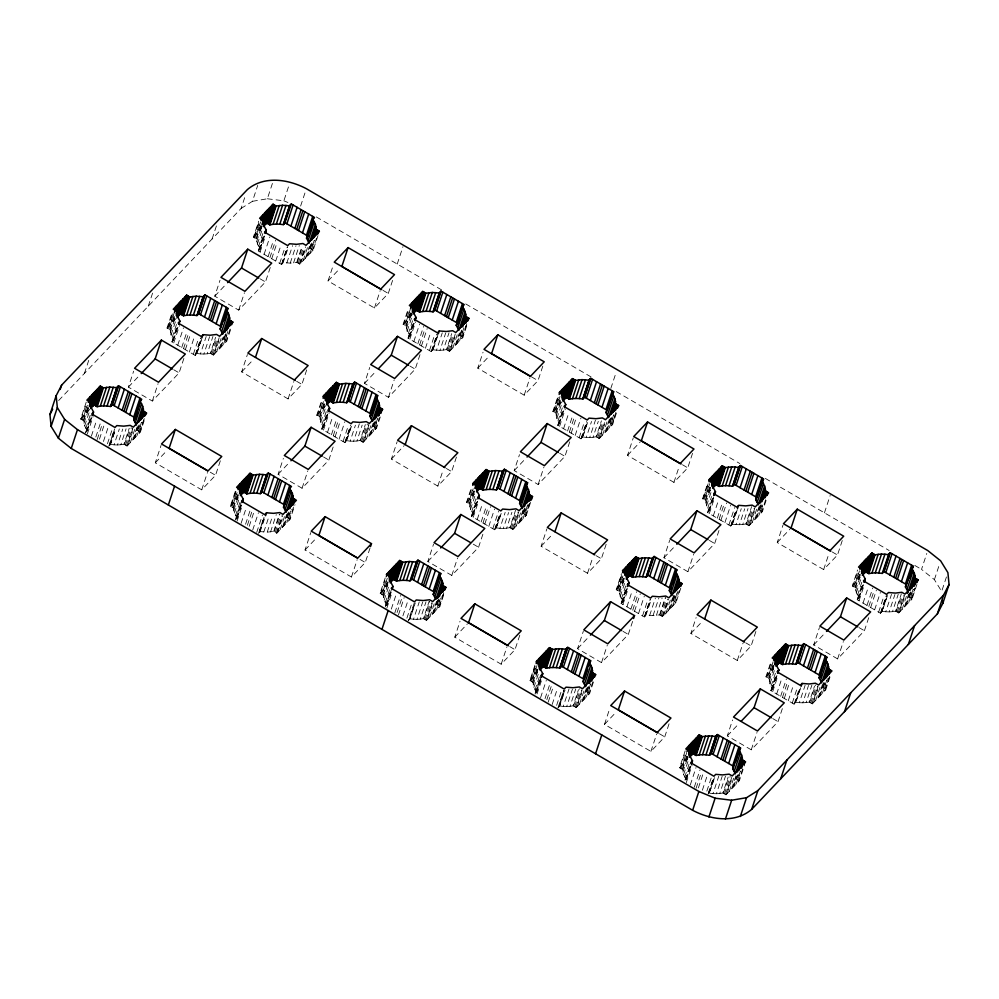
<?xml version="1.0" encoding="UTF-8"?>
<svg xmlns="http://www.w3.org/2000/svg" width="999" height="999" viewBox="0 0 999 999"><rect width="100%" height="100%" fill="white"/><g stroke="black" fill="none" stroke-linecap="round" stroke-linejoin="round"><path stroke-width="0.75" stroke-dasharray="5 3.75" d="M84.428 373.376L88.736 360.352M91.246 417.357L86.451 431.843L87.35 430.894L84.678 425.849L83.754 420.779L80.644 418.981L86.401 401.61M81.131 419.255L86.401 403.334M82.205 419.88L87.475 403.958M84.003 415.447L87.35 405.319M83.267 420.504L87.575 407.48M83.754 420.779L88.212 407.242M87.35 411.925L88.786 407.592M83.991 423.301L88.774 408.828M84.678 425.849L89.947 409.927M85.802 428.396L90.11 415.372M85.564 432.779L91.309 415.409M85.839 432.48L91.109 416.558M87.075 431.193L92.145 416.421M87.375 433.841L93.119 416.471M91.359 436.163L96.628 420.229M95.829 437.038L100.612 422.552M97.165 439.535L102.435 423.613M99.463 439.148L104.246 424.675M103.446 441.471L108.716 425.549M148.264 306.181L153.047 291.708M107.43 443.793L112.225 429.32M108.766 446.291L114.51 428.921M114.311 430.082L109.053 446.004L110.564 444.405L115.347 429.932M183.891 358.391L179.108 372.864L152.335 401.049L128.371 387.1L133.641 371.178M109.665 445.354L114.935 429.433M110.277 444.705L115.072 430.232M110.564 444.405L114.061 444.855L119.331 428.933M114.061 444.855L117.495 444.967L122.765 429.046M117.495 444.967L120.817 444.742L126.074 428.821M120.817 444.742L123.963 444.193L129.233 428.271M124.45 444.48L129.708 428.559M125.512 445.104L131.256 427.734M126.586 445.729L132.33 428.346M123.963 444.193L127.073 446.004L132.817 428.633M128.109 444.905L133.379 428.983M201.723 339.011L196.928 353.484L195.142 355.369L171.928 341.858L173.726 339.972L171.054 334.927L170.13 329.87L167.02 328.059L172.29 312.138M167.507 328.334L172.777 312.412M168.069 326.96L172.852 312.475M130.419 442.482L135.202 428.009M168.569 328.958L174.326 311.588M170.367 324.538L174.675 311.501M132.717 440.059L137.025 427.035M169.643 329.583L174.912 313.661M133.766 438.961L138.074 425.936M170.13 329.87L175.062 314.872M134.803 437.862L139.261 424.313M173.714 321.004L174.675 318.119M137.837 430.382L140.222 423.151M170.367 332.38L175.15 317.907M137.113 435.439L141.421 422.402M138.898 431.006L141.771 422.327M171.054 334.927L176.311 319.006M139.41 433.017L144.193 418.544M139.972 431.63L144.281 418.606M127.073 446.004L140.459 431.918L144.768 418.881M172.178 337.475L176.486 324.45M152.335 401.049L158.079 383.678M171.928 341.858L177.198 325.936M172.215 341.558L177.472 325.637M172.827 340.921L177.61 326.436M173.439 340.272L178.509 325.499M173.751 342.919L179.495 325.549M212.1 238.986L216.883 224.513M177.735 345.242L183.479 327.872M181.718 347.565L186.988 331.643M183.541 348.614L188.799 332.692M185.352 349.675L190.622 333.753M189.335 351.998L194.605 336.076M220.329 460.801L215.534 475.287L201.723 489.835L155.295 462.799L161.051 445.429M58.641 400.537L241.109 208.441L245.417 195.417M193.331 354.32L198.589 338.399M195.142 355.369L200.886 337.999M270.267 267.47L265.472 281.943L238.699 310.127L214.748 296.179L220.005 280.257M195.417 355.082L201.161 337.712M196.041 354.433L201.298 338.511M196.653 353.783L201.923 337.862M196.928 353.484L200.437 353.933L206.181 336.563M241.109 208.441L252.46 201.311L257.717 185.389M200.437 353.933L203.871 354.046L209.615 336.675M203.871 354.046L207.18 353.821L212.924 336.451M207.18 353.821L210.327 353.271L215.597 337.35M210.814 353.559L216.084 337.637M211.888 354.183L217.158 338.261M212.949 354.807L218.219 338.873M210.327 353.271L213.436 355.082L219.181 337.712M214.485 353.983L219.755 338.062M317.982 235.602L313.199 250.075L299.812 264.161L296.703 262.35L290.234 263.124L283.304 262.562L281.518 264.448L258.304 250.936L260.09 249.051L257.417 244.006L256.506 238.948L253.396 237.138L258.654 221.216M253.883 237.412L259.141 221.491M254.445 236.039L259.228 221.553M216.783 351.561L221.578 337.088M252.46 201.311L267.345 198.764L272.615 182.842M254.945 238.037L260.215 222.115M256.743 233.616L260.564 222.028M219.081 349.138L222.914 337.562M256.019 238.661L260.801 224.188M220.13 348.039L223.963 336.463M259.041 231.194L260.951 225.399M256.506 238.948L260.814 225.911M221.179 346.94L225.637 333.391M260.09 230.082L261.526 225.749M224.201 339.46L226.124 333.678M256.731 241.458L262 225.537M262.088 226.086L261.139 228.983L253.396 237.138M223.476 344.518L227.784 331.493M225.275 340.085L227.672 332.854M257.417 244.006L262.687 228.084M225.786 342.095L230.095 329.071M213.436 355.082L226.823 340.996L231.618 326.511M258.541 246.553L262.849 233.529M238.699 310.127L244.443 292.757M258.304 250.936L263.574 235.015M258.579 250.649L263.848 234.715M259.203 250L264.46 234.066M259.815 249.35L264.598 234.865M260.09 249.051L264.885 234.578M260.115 251.998L265.384 236.076M264.111 254.32L269.855 236.95M267.345 198.764L283.866 200.811L289.61 183.441M268.094 256.643L273.364 240.722M269.905 257.692L275.649 240.322M271.716 258.753L276.985 242.832M275.712 261.076L280.981 245.155M201.723 489.835L207.467 472.465M306.693 369.88L301.91 384.365L288.087 398.913L241.671 371.878L247.415 354.508M279.695 263.399L284.965 247.477M300.612 206.069L305.407 191.596M281.518 264.448L287.262 247.078M281.793 264.161L287.537 246.79M282.405 263.511L287.675 247.59M283.029 262.862L288.574 246.641M286.813 263.012L292.557 245.642M290.234 263.124L295.979 245.754M293.556 262.899L299.3 245.529M296.703 262.35L301.973 246.428M297.19 262.637L302.46 246.716M298.251 263.261L303.521 247.34M299.325 263.886L304.595 247.964M299.812 264.161L305.557 246.79M300.861 263.062L306.119 247.14M303.159 260.639L307.467 247.615M305.457 258.217L309.29 246.641M306.506 257.118L310.814 244.093M307.555 256.019L311.863 242.994M310.577 248.551L312.487 242.757M309.852 253.596L314.161 240.572M311.651 249.163L314.523 240.484M312.15 251.174L317.495 235.314M240.834 503.758L235.577 519.68L237.088 518.081L234.403 513.049L233.491 507.979L230.382 506.168L236.126 488.798M230.869 506.456L236.139 490.534L231.431 505.069M231.93 507.067L237.2 491.146M233.729 502.647L237.075 492.507M233.004 507.692L237.787 493.219M233.491 507.979L238.424 492.982M237.075 499.125L238.511 494.78M233.729 510.501L238.511 496.016M234.403 513.049L239.673 497.127M235.539 515.584L239.847 502.559M235.289 519.967L241.034 502.597M236.189 519.03L241.458 503.109M236.8 518.381L241.596 503.908M237.088 518.081L241.87 503.608M237.1 521.028L242.37 505.107M241.096 523.351L246.366 507.43M245.567 524.225L250.349 509.752M288.087 398.913L293.831 381.543M392.595 280.407L388.274 293.444L374.463 307.992L328.047 280.956L333.304 265.035M247.377 525.287L252.16 510.801M249.188 526.336L254.458 510.414M252.697 530.107L258.441 512.737M256.693 532.43L262.437 515.059M258.504 533.491L263.773 517.569M333.142 447.028L328.833 460.064L302.06 488.249L278.109 474.3L283.366 458.366M264.048 517.27L258.778 533.191L260.289 531.605L267.233 532.155L273.689 531.393L276.798 533.204L290.185 519.105L294.98 504.632M259.403 532.542L264.66 516.62M260.015 531.893L265.085 517.12M263.798 532.042L269.068 516.121M267.233 532.155L272.49 516.233M270.542 531.943L276.286 514.572M273.689 531.393L279.433 514.023M274.176 531.668L279.92 514.298M275.249 532.292L280.507 516.371M276.311 532.917L282.055 515.546M276.798 533.204L282.542 515.834M277.847 532.092L283.117 516.171M351.448 426.211L346.665 440.684L344.867 442.569L321.666 429.046L323.451 427.16L320.779 422.127L319.855 417.058L316.758 415.247L322.015 399.325M317.245 415.534L322.502 399.612M280.145 529.67L284.94 515.197M318.306 416.158L323.576 400.224M320.105 411.725L323.451 401.586M282.442 527.247L286.75 514.223M319.38 416.77L324.163 402.297M283.491 526.148L287.799 513.124M319.855 417.058L324.8 402.06M284.54 525.049L288.998 511.5M323.451 408.204L324.887 403.858M287.562 517.582L289.96 510.339M320.092 419.58L324.887 405.107M286.838 522.627L290.672 511.051M288.636 518.206L291.508 509.515M320.779 422.127L326.049 406.206M289.136 520.204L293.931 505.731M321.903 424.662L326.211 411.638M302.06 488.249L307.804 470.879M321.666 429.046L327.41 411.675M322.565 428.109L327.347 413.636M323.177 427.46L327.959 412.987M323.451 427.16L328.246 412.687M323.476 430.107L329.22 412.737M327.472 432.43L332.729 416.508M331.456 434.752L336.725 418.831M374.463 307.992L380.207 290.622M333.266 435.814L338.536 419.88M335.077 436.863L340.347 420.941M339.073 439.185L344.817 421.815M397.227 264.048L402.972 246.678M370.055 548.001L365.272 562.474L351.448 577.022L305.032 549.987L310.776 532.617M343.057 441.508L348.326 425.586M344.867 442.569L350.612 425.199M419.992 354.657L415.209 369.143L388.436 397.327L364.473 383.379L369.742 367.445M345.154 442.27L350.424 426.348M345.766 441.62L351.036 425.699M346.391 440.971L351.173 426.498M346.665 440.684L350.162 441.121L355.432 425.199M350.162 441.121L353.596 441.233L359.34 423.863M353.596 441.233L356.918 441.021L362.175 425.099M356.918 441.021L360.065 440.472L365.334 424.55M360.552 440.746L365.821 424.825M361.613 441.371L367.357 424.001M362.687 441.995L368.431 424.625M360.065 440.472L363.174 442.282L368.918 424.912M364.223 441.171L369.48 425.249M437.824 335.289L433.042 349.762L431.243 351.648L408.042 338.137L409.827 336.251L407.155 331.206L406.231 326.136L403.121 324.325L408.391 308.404M403.608 324.613L408.878 308.691M366.521 438.748L371.303 424.275M404.682 325.237L410.427 307.867M406.468 320.804L410.776 307.779M368.818 436.338L373.127 423.301M405.744 325.849L411.014 309.927M369.867 435.227L374.175 422.202M406.231 326.136L411.014 311.663M370.916 434.128L375.362 420.591M409.815 317.282L411.251 312.937M373.938 426.66L375.849 420.866M406.468 328.659L411.738 312.737M410.864 316.183L411.825 313.286M373.214 431.705L377.522 418.681M375 427.285L377.872 418.593M407.155 331.206L412.412 315.284M375.512 429.283L379.345 417.707M363.174 442.282L376.561 428.184L380.394 416.608M408.279 333.741L412.587 320.716M388.436 397.327L394.18 379.957M408.042 338.137L413.299 322.202M408.316 337.837L413.586 321.915M408.928 337.187L413.723 322.714M409.553 336.538L414.335 322.065M409.827 336.251L414.61 321.765M409.852 339.185L415.596 321.815M413.836 341.508L419.58 324.138M417.832 343.831L423.576 326.461M419.642 344.892L424.912 328.971M421.453 345.941L427.197 328.571M425.437 348.264L430.706 332.342M351.448 577.022L357.192 559.652M456.431 457.08L451.635 471.553L437.824 486.101L391.408 459.065L397.152 441.695M429.433 350.587L434.702 334.665M431.243 351.648L436.988 334.278M431.531 351.348L437.275 333.978M432.142 350.699L437.412 334.777M432.754 350.05L438.024 334.128M433.042 349.762L436.538 350.199L442.282 332.829M436.538 350.199L439.972 350.312L445.716 332.942M439.972 350.312L443.281 350.1L449.026 332.729M443.281 350.1L446.441 349.55L451.698 333.629M446.928 349.825L452.185 333.903M447.989 350.449L453.259 334.528M449.063 351.074L454.32 335.152M446.441 349.55L449.538 351.361L455.282 333.991M450.586 350.262L455.856 334.328M452.884 347.839L457.679 333.354M455.194 345.417L459.016 333.828M456.231 344.305L460.064 332.729M457.28 343.206L461.738 329.67M460.314 335.739L462.699 328.496M459.577 340.784L463.886 327.759M461.376 336.363L463.773 329.121M461.888 338.361L466.196 325.337M462.45 336.988L466.758 323.951M449.538 351.361L462.924 337.262L467.245 324.238M391.183 590.297L385.926 606.218L386.813 605.282L384.14 600.237L383.216 595.167L380.119 593.356L385.377 577.434M380.594 593.643L386.351 576.273M381.668 594.268L386.938 578.346M383.466 589.835L387.287 578.259M382.729 594.892L387.05 581.855M383.216 595.167L387.674 581.63M386.813 586.313L388.249 581.967M383.454 597.689L388.249 583.216M384.14 600.237L389.41 584.315M385.264 602.784L389.573 589.747M385.502 605.719L390.297 591.246M385.302 606.868L390.572 590.946M386.538 605.569L391.321 591.096M386.813 605.282L391.608 590.809M386.838 608.216L392.108 592.295M391.308 609.09L396.091 594.617M394.817 612.862L400.562 595.491M437.824 486.101L443.081 470.179M397.103 612.474L401.898 598.001M542.794 366.158L538.011 380.631L524.188 395.179L477.772 368.156L483.041 352.222M398.439 614.984L404.183 597.602M402.909 615.859L408.179 599.924M406.893 618.181L411.688 603.696M414.26 603.009L408.229 620.679L410.027 618.793L415.297 602.872M482.879 534.228L478.571 547.252L451.798 575.436L427.834 561.488L433.578 544.118M409.128 619.742L414.398 603.808M409.74 619.093L415.01 603.171M410.027 618.793L413.524 619.243L419.268 601.873M413.524 619.243L416.958 619.355L422.702 601.985M416.958 619.355L420.279 619.13L426.024 601.76M420.279 619.13L423.426 618.581L429.17 601.211M423.913 618.868L429.657 601.498M424.975 619.492L430.244 603.558M426.049 620.104L431.793 602.734M423.426 618.581L426.536 620.391L432.28 603.021M427.572 619.293L432.842 603.371M501.186 513.399L496.391 527.872L494.605 529.757L471.391 516.246L473.189 514.36L470.517 509.315L469.592 504.245L466.483 502.435L471.753 486.513M466.97 502.722L472.24 486.8M429.882 616.87L434.19 603.846M468.044 503.346L473.301 487.425M469.83 498.913L473.189 488.786M432.18 614.447L436.963 599.974M469.105 503.971L473.888 489.485M433.229 613.349L437.537 600.312M469.592 504.245L474.525 489.26M434.265 612.25L438.723 598.701M473.176 495.392L474.612 491.046M437.3 604.77L439.21 598.988M469.83 506.768L474.612 492.295M436.575 609.827L440.397 598.239M438.361 605.394L441.233 596.703M470.517 509.315L475.774 493.394M438.873 607.404L443.656 592.919M439.435 606.018L443.743 592.994M426.536 620.391L439.922 606.293L444.23 593.269M471.64 511.863L475.949 498.826M451.798 575.436L457.542 558.066M471.391 516.246L477.147 498.876M471.678 515.946L476.948 500.024M472.29 515.297L477.559 499.375M472.914 514.647L477.697 500.174M473.189 514.36L477.972 499.887M473.214 517.295L478.471 501.373M477.197 519.617L482.467 503.696M481.193 521.94L486.451 506.018M524.188 395.179L529.932 377.809M483.004 523.001L488.261 507.08M484.815 524.063L490.559 506.693M488.798 526.386L494.542 509.015M519.792 635.189L514.997 649.662L501.186 664.21L454.77 637.187L460.027 621.266M492.794 528.708L498.538 511.338M494.605 529.757L499.875 513.836M494.88 529.47L500.149 513.536M569.73 441.858L564.934 456.331L538.161 484.515L514.21 470.566L519.48 454.645M495.504 528.821L500.761 512.899M496.116 528.171L500.899 513.698M496.391 527.872L499.9 528.321L505.169 512.4M499.9 528.321L503.334 528.434L508.603 512.512M503.334 528.434L506.643 528.209L511.913 512.287M506.643 528.209L509.802 527.659L515.546 510.289M510.277 527.947L515.546 512.025M511.351 528.571L516.62 512.637M512.412 529.183L518.156 511.813M509.802 527.659L512.899 529.47L518.643 512.1M513.948 528.371L519.218 512.45M587.549 422.477L582.767 436.95L580.981 438.836L557.767 425.324L559.565 423.439L556.88 418.394L555.968 413.324L552.859 411.526L558.129 395.592M553.346 411.8L558.603 395.879M553.908 410.414L558.691 395.941M516.246 525.949L521.041 511.476M554.408 412.425L559.677 396.503M556.206 407.992L560.039 396.416M518.556 523.526L522.864 510.501M555.481 413.049L560.739 397.127M519.592 522.427L523.901 509.39M555.968 413.324L560.901 398.339M530.594 502.347L526.286 515.372L523.189 513.573L525.099 507.779M520.641 521.328L524.95 508.291M559.552 404.47L560.514 401.573M523.676 513.848L525.586 508.066M556.193 415.846L560.501 402.822M522.939 518.906L527.734 504.42M524.737 514.473L528.084 504.345M556.88 418.394L562.15 402.472M525.249 516.483L530.032 501.998L525.811 515.097M558.004 420.941L562.312 407.904M538.161 484.515L543.906 467.145M557.767 425.324L563.036 409.403M558.054 425.025L563.311 409.103M558.666 424.375L563.448 409.902M559.278 423.738L564.348 408.966M559.577 426.386L565.322 409.003M563.573 428.708L568.831 412.774M567.557 431.031L572.827 415.097M569.368 432.08L574.637 416.158M571.191 433.141L576.448 417.22M575.174 435.464L580.918 418.094M501.186 664.21L506.93 646.84M606.156 544.268L601.373 558.741L587.549 573.289L541.133 546.266L546.878 528.896M579.158 437.787L584.427 421.865M580.981 438.836L586.725 421.466M581.256 438.549L586.525 422.614M581.868 437.899L587.137 421.978M582.492 437.25L587.275 422.777M582.767 436.95L586.276 437.4L591.533 421.478M586.276 437.4L589.71 437.512L595.454 420.142M589.71 437.512L593.019 437.287L598.289 421.366M610.826 388.436L616.096 372.515M593.019 437.287L596.166 436.738L601.435 420.816M596.653 437.025L601.922 421.103M597.727 437.649L602.984 421.728M598.788 438.261L604.058 422.34M596.166 436.738L599.275 438.549L604.545 422.627M600.324 437.45L605.581 421.528M602.622 435.027L607.404 420.554M604.919 432.604L609.715 418.131M605.968 431.506L610.277 418.481M607.017 430.407L611.475 416.858M610.039 422.927L612.437 415.696M609.315 427.984L613.623 414.947M611.113 423.551L613.985 414.872M611.613 425.562L615.921 412.525L612.175 424.175M599.275 438.549L612.662 424.463L616.97 411.426M540.921 677.497L535.651 693.418L536.55 692.469L533.878 687.437L532.954 682.367L529.845 680.556L535.114 664.635M530.332 680.831L535.601 664.909M530.894 679.457L535.676 664.972M531.406 681.455L536.663 665.534M533.191 677.035L537.025 665.446M532.467 682.08L536.775 669.055M532.954 682.367L537.412 668.818M536.538 673.513L537.974 669.168M533.191 684.889L537.974 670.404M533.878 687.437L539.135 671.503M535.002 689.972L539.31 676.947M535.239 692.906L540.022 678.433M535.039 694.068L540.309 678.146M536.263 692.769L541.058 678.296M536.55 692.469L541.333 677.996M537.05 693.968L541.833 679.495M540.559 697.739L546.303 680.369M545.029 698.613L550.287 682.692M587.549 573.289L592.819 557.367M692.532 453.346L687.749 467.832L673.925 482.367L627.509 455.344L633.254 437.974M546.84 699.662L552.11 683.741M548.176 702.172L553.446 686.251M552.16 704.495L557.43 688.573M556.63 705.369L561.413 690.896M557.966 707.879L563.711 690.496M632.604 621.415L628.296 634.44L601.523 662.637L577.572 648.676L583.316 631.306M563.985 690.209L558.241 707.579L559.752 705.981L565.022 690.059M558.866 706.93L564.123 691.008M559.477 706.281L564.747 690.359M559.752 705.981L563.261 706.43L569.005 689.06M563.261 706.43L566.695 706.543L572.439 689.173M566.695 706.543L570.004 706.33L575.749 688.948M570.004 706.33L573.151 705.781L578.421 689.847M573.638 706.056L579.383 688.686M574.712 706.68L579.982 690.759M575.774 707.304L581.518 689.934M573.151 705.781L576.261 707.579L582.005 690.209M577.31 706.48L582.579 690.559M680.806 588.099L676.023 602.572L662.637 616.658L659.527 614.86L653.059 615.621L646.128 615.072L644.343 616.957L621.128 603.433L622.926 601.548L620.242 596.515L619.33 591.445L616.221 589.635L621.478 573.713M616.708 589.922L621.965 573.988M617.27 588.536L622.052 574.063M579.607 704.058L583.916 691.033M617.769 590.534L623.039 574.612M619.567 586.113L622.914 575.973M581.905 701.635L586.226 688.611M618.843 591.158L623.626 576.685M582.954 700.536L587.262 687.512M619.33 591.445L624.263 576.448M584.003 699.437L588.786 684.964M622.914 582.592L624.35 578.246M587.025 691.97L588.948 686.176M619.555 593.968L624.35 579.482M586.301 697.015L590.609 683.99M588.099 692.582L590.971 683.903M620.242 596.515L625.511 580.581M588.611 694.592L593.468 680.182M576.261 707.579L589.647 693.493L593.955 680.469M621.366 599.05L625.674 586.026M601.523 662.637L607.267 645.254M621.128 603.433L626.398 587.512M621.403 603.146L626.198 588.661M622.027 602.497L626.81 588.024M622.639 601.848L626.947 588.823M622.926 601.548L627.235 588.523M622.939 604.495L628.209 588.573M626.935 606.818L632.192 590.896M630.918 609.14L636.663 591.77M673.925 482.367L679.195 466.446M632.729 610.189L637.999 594.268M634.54 611.251L640.297 593.881M638.536 613.573L644.28 596.203M669.043 723.838L664.735 736.862L650.911 751.41L604.495 724.375L609.765 708.453M642.519 615.896L647.789 599.974M644.343 616.957L650.087 599.587M718.98 530.494L714.672 543.518L687.899 571.715L663.935 557.754L669.68 540.384M644.617 616.658L650.361 599.288M645.229 616.008L650.499 600.087M645.854 615.359L651.398 599.138M649.637 615.509L655.381 598.139M653.059 615.621L658.803 598.251M656.38 615.409L662.125 598.026M659.527 614.86L665.272 597.489M660.014 615.134L665.759 597.764M661.076 615.759L666.345 599.837M662.15 616.383L667.894 599.013M662.637 616.658L668.381 599.288M663.686 615.559L668.943 599.637M737.287 509.665L732.504 524.15L730.706 526.036L707.504 512.512L709.29 510.626L706.618 505.594L705.694 500.524L702.584 498.713L707.854 482.792M703.071 499.001L708.341 483.066L703.633 497.614M665.983 613.136L670.292 600.112M704.145 499.612L709.415 483.691M705.931 495.192L709.765 483.603M668.281 610.714L673.076 596.241M673.638 595.342L672.914 600.761L676.023 602.572M705.207 500.237L710.476 484.315M669.33 609.615L674.6 593.693M705.694 500.524L710.626 485.526M670.379 608.516L675.162 594.043M709.278 491.67L710.714 487.325M673.401 601.048L675.799 593.806M705.931 503.046L710.714 488.561M672.677 606.093L677.459 591.62M674.475 601.66L677.821 591.533M706.618 505.594L711.887 489.672M674.974 603.671L679.77 589.198M707.742 508.129L711.575 496.553M687.899 571.715L693.643 554.345M707.504 512.512L713.049 496.303M708.391 511.575L713.186 497.102M709.015 510.926L713.798 496.453M709.29 510.626L713.598 497.602M709.315 513.573L714.585 497.652M713.298 515.896L718.568 499.975M717.294 518.219L722.552 502.297M719.105 519.268L724.375 503.346M720.916 520.329L726.66 502.959M724.912 522.652L730.656 505.282M650.911 751.41L656.655 734.04M755.893 631.468L751.111 645.941L737.287 660.489L690.871 633.453L696.128 617.532M728.895 524.975L734.64 507.604M730.706 526.036L735.976 510.102M730.993 525.736L736.251 509.815M731.605 525.087L736.875 509.165M732.217 524.438L737.012 509.965M732.504 524.15L736.001 524.587L741.27 508.666M736.001 524.587L739.435 524.7L744.705 508.778M739.435 524.7L742.744 524.487L748.014 508.553M742.744 524.487L745.903 523.938L751.648 506.568M746.39 524.213L751.648 508.291M747.452 524.837L752.722 508.916M748.526 525.462L754.27 508.091M745.903 523.938L749.013 525.736L754.757 508.366M750.049 524.637L755.319 508.716M752.359 522.215L757.142 507.742M754.657 519.792L758.965 506.768M755.706 518.693L760.014 505.669M756.743 517.594L761.201 504.045M759.777 510.127L761.688 504.333M759.053 515.172L762.399 505.044M760.838 510.751L763.236 503.508M761.35 512.749L766.133 498.276M749.013 525.736L762.399 511.65L766.708 498.626M690.172 766.133L685.389 780.606L686.276 779.67L683.603 774.625L682.679 769.555L679.582 767.744L685.326 750.374M680.069 768.031L685.326 752.11M681.131 768.656L686.875 751.285M682.929 764.223L686.75 752.647M682.205 769.267L686.987 754.794M682.679 769.555L686.987 756.53M686.276 760.701L687.712 756.355M682.916 772.077L688.186 756.156M688.274 756.705L687.312 759.602L679.582 767.744M683.603 774.625L688.873 758.703M684.727 777.16L689.522 762.687M684.964 780.107L690.034 765.334M686.001 779.957L690.784 765.484M686.276 779.67L691.071 765.184M686.301 782.604L692.045 765.234M690.297 784.927L696.041 767.557M694.28 787.249L700.024 769.879M737.287 660.489L743.031 643.119M842.269 540.546L837.474 555.019L823.651 569.567L777.234 542.532L782.979 525.162M696.091 788.311L701.36 772.389M698.388 787.911L703.171 773.438M702.372 790.234L707.167 775.761M706.842 791.121L711.625 776.635M708.179 793.618L713.448 777.697M782.342 708.616L778.034 721.64L751.26 749.824L727.297 735.876L732.567 719.954M708.453 793.318L713.723 777.397M709.078 792.669L713.86 778.196M714.472 777.547L709.215 793.468L714.76 777.259M709.49 793.181L712.999 793.618L718.743 776.248M712.999 793.618L716.42 793.73L722.165 776.36M716.42 793.73L719.742 793.518L725.486 776.148M719.742 793.518L722.889 792.969L728.159 777.047M723.376 793.256L728.646 777.322M724.437 793.868L730.182 776.498M725.511 794.492L730.781 778.571M722.889 792.969L725.998 794.779L731.743 777.409M727.047 793.681L732.304 777.746M800.649 687.787L795.866 702.26L794.068 704.145L770.866 690.634L772.652 688.748L769.979 683.703L769.055 678.633L765.946 676.822L771.216 660.901M766.433 677.11L771.703 661.188M729.345 791.258L733.653 778.221M767.507 677.734L772.764 661.813M769.292 673.301L773.126 661.725M731.643 788.835L735.951 775.798M768.568 678.358L772.876 665.322M732.692 787.736L736.525 776.148M769.055 678.633L773.513 665.097M733.741 786.625L737.562 775.049M772.639 669.78L774.075 665.434M824.437 512.824L830.181 495.454M736.763 779.158L738.673 773.363M769.292 681.156L774.075 666.683M736.038 784.203L740.346 771.178M737.824 779.782L740.709 771.091M769.979 683.703L775.249 667.782M738.336 781.78L742.644 768.755M725.998 794.779L739.385 780.681L744.655 764.759M771.103 686.251L775.411 673.214M751.26 749.824L757.005 732.454M770.866 690.634L776.123 674.712M771.141 690.334L776.41 674.412M771.752 689.685L777.022 673.763M772.377 689.035L777.16 674.562M772.652 688.748L777.434 674.263M772.677 691.683L777.934 675.761M776.66 694.005L781.93 678.084M780.656 696.328L786.4 678.958M823.651 569.567L828.92 553.646M782.467 697.389L787.736 681.468M784.277 698.438L789.547 682.517M788.261 700.761L793.531 684.839M792.257 703.084L797.527 687.162M794.068 704.145L799.612 687.924M868.718 617.694L864.41 630.719L837.624 658.903L813.673 644.954L819.417 627.584M794.967 703.196L799.749 688.723M795.579 702.559L800.374 688.074M795.866 702.26L799.362 702.697L805.107 685.326M799.362 702.697L802.796 702.809L808.541 685.439M802.796 702.809L806.106 702.597L811.85 685.227M806.106 702.597L809.265 702.047L814.522 686.126M809.752 702.334L815.496 684.964M810.813 702.946L816.083 687.025M811.887 703.571L817.632 686.201M809.265 702.047L812.362 703.858L818.106 686.488M813.411 702.759L818.681 686.837M887.499 595.416L882.229 611.338L880.444 613.224L857.229 599.712L859.028 597.827L856.343 592.782L855.431 587.712L852.322 585.901L857.592 569.979M852.809 586.188L858.079 570.267M815.708 700.336L820.017 687.3M853.87 586.813L859.14 570.891M855.668 582.38L859.502 570.804M818.019 697.914L822.327 684.877M823.376 682.542L822.652 687.949L825.748 689.76L830.069 676.735M854.944 587.437L860.214 571.503M819.055 696.815L823.363 683.778M855.431 587.712L860.364 572.727M820.104 695.704L824.899 681.231M859.015 578.858L860.451 574.512M823.139 688.236L825.049 682.442M855.668 590.234L860.451 575.761M822.402 693.281L827.197 678.808M824.2 688.86L827.547 678.721M856.343 592.782L861.613 576.86M824.712 690.858L829.495 676.385M825.274 689.485L829.582 676.448M857.479 595.329L861.787 582.292M837.624 658.903L843.368 641.533M857.229 599.712L862.499 583.791M857.517 599.412L862.774 583.491M858.129 598.763L863.398 582.842M858.74 598.114L863.536 583.641M859.028 597.827L863.81 583.354M859.04 600.761L864.31 584.84M863.036 603.084L868.306 587.162M867.02 605.406L872.764 588.036M868.83 606.468L874.1 590.546M870.653 607.517L876.398 590.147M874.637 609.84L880.381 592.469M878.633 612.162L883.89 596.241M880.444 613.224L886.188 595.854M880.718 612.924L886.463 595.554M881.33 612.287L886.6 596.353M881.955 611.638L887.224 595.704M882.229 611.338L885.738 611.788L891.483 594.405M885.738 611.788L889.172 611.9L894.917 594.517M889.172 611.9L892.482 611.675L898.226 594.305M892.482 611.675L895.628 611.126L901.373 593.756M896.115 611.413L901.385 595.491M897.189 612.025L902.447 596.103M898.251 612.649L903.995 595.279M895.628 611.126L898.738 612.936L904.482 595.566M899.787 611.838L905.057 595.916M902.085 609.415L906.867 594.942M904.382 606.992L908.69 593.955M905.431 605.894L909.739 592.857M916.92 584.365L912.124 598.838L909.015 597.027L910.938 591.246M906.48 604.782L910.788 591.758M909.502 597.315L911.425 591.52M908.778 602.36L913.086 589.335M910.576 597.939L913.448 589.248M911.076 599.949L914.909 588.361M911.637 598.563L914.997 588.423M946.453 576.96L941.67 591.433L934.402 579.632L921.528 569.368L926.785 553.446M934.402 579.632L939.659 563.711M80.644 418.981L89.922 409.215M167.02 328.059L176.299 318.294M128.371 387.1L140.147 374.7M214.748 296.179L226.523 283.778M155.295 462.799L166.995 450.487M241.671 371.878L253.371 359.565M328.047 280.956L339.735 268.644M230.382 506.168L238.124 498.026M316.758 415.247L326.024 405.482M403.121 324.325L412.4 314.56M278.109 474.3L289.885 461.888M364.473 383.379L376.261 370.966M305.032 549.987L316.72 537.687M391.408 459.065L404.158 445.641M477.772 368.156L489.473 355.844M380.119 593.356L387.849 585.214M466.483 502.435L474.225 494.293M552.859 411.526L562.137 401.76M427.834 561.488L439.622 549.088M514.21 470.566L525.986 458.166M512.899 529.47L526.286 515.372M454.77 637.187L467.52 623.763M541.133 546.266L552.834 533.953M627.509 455.344L640.259 441.92M529.845 680.556L537.587 672.402M616.221 589.635L623.963 581.48M702.584 498.713L710.326 490.571M577.572 648.676L589.348 636.276M663.935 557.754L675.724 545.354M604.495 724.375L616.196 712.075M690.871 633.453L702.559 621.153M777.234 542.532L789.997 529.108M765.946 676.822L773.688 668.681M852.322 585.901L860.064 577.759M727.297 735.876L739.085 723.476M813.673 644.954L825.449 632.554M812.362 703.858L825.748 689.76M898.738 612.936L912.124 598.838M283.866 200.811L287.937 202.497M316.321 216.933L441.558 289.872M465.746 303.946L592.02 377.485M616.208 391.571L739.797 463.536M765.321 478.409L889.16 550.524M914.784 565.434L921.528 569.368M382.979 290.347L388.274 293.444M531.381 376.773L538.011 380.631M682.442 464.735L687.749 467.832M832.167 551.935L837.474 555.019M313.199 250.075L310.09 248.264L309.852 245.742M462.924 337.262L459.827 335.452L459.59 332.929M612.662 424.463L609.552 422.652L609.315 420.129M762.399 511.65L759.29 509.84L759.053 507.317M260.152 278.846L265.472 281.943M409.89 366.034L415.209 369.143M559.615 453.234L564.934 456.331M709.352 540.422L714.672 543.518M859.078 627.622L864.41 630.719M296.603 381.268L301.91 384.365M446.341 468.469L451.635 471.553M596.066 555.656L601.373 558.741M745.803 642.856L751.111 645.941M226.823 340.996L223.726 339.185L223.489 336.663M376.561 428.184L373.451 426.373L373.214 423.851M173.776 369.767L179.108 372.864M323.514 456.955L328.833 460.064M473.239 544.155L478.571 547.252M622.976 631.343L628.296 634.44M772.714 718.543L778.034 721.64M210.227 472.19L215.534 475.287M359.965 559.39L365.272 562.474M509.702 646.578L514.997 649.662M659.427 733.766L664.735 736.862M140.459 431.918L137.35 430.107L137.113 427.584M290.185 519.105L287.075 517.295L286.85 514.772M439.922 606.293L436.813 604.495L436.575 601.972M589.647 693.493L586.55 691.683L586.313 689.16M739.385 780.681L736.275 778.87L736.038 776.36M908.79 594.517L909.015 597.027M522.952 511.051L523.189 513.573"/><path stroke-width="1.5" d="M49.95 414.485L56.169 395.666L61.638 385.102L247.34 189.623C263.986 175.399 288.336 179.171 306.356 188.699L927.746 550.549L940.621 560.814L947.889 572.614L949.05 584.515L942.831 603.334L937.362 613.898L751.66 809.377C735.014 823.601 710.664 819.829 692.644 810.301L71.254 448.451L58.379 438.186L51.111 426.386L49.95 414.485L52.685 409.203M60.202 389.448L61.638 385.102M51.111 426.386L57.33 407.567L56.169 395.666M58.379 438.186L64.598 419.368L57.33 407.567M71.254 448.451L77.472 429.632L64.598 419.368M88.312 402.422L90.222 396.64M89.648 402.897L92.52 394.218M89.261 406.143L93.569 393.107M89.823 406.481L94.618 392.008M96.915 389.585L90.697 408.404L94.043 404.882L100.262 386.064L103.372 387.874L109.828 387.1L116.771 387.662L118.556 385.776L141.771 399.288L139.972 401.173L133.754 419.992L136.426 425.037M92.994 405.981L99.213 387.162M94.518 405.169L100.749 386.351M92.333 415.259L93.581 412.075L90.897 407.03L89.985 401.973L86.876 400.162L100.262 386.064M95.592 405.794L101.811 386.975M96.653 406.406L102.885 387.587M94.043 404.882L97.14 406.693L103.372 387.874M97.14 406.693L100.3 406.143L106.518 387.325M100.3 406.143L103.609 405.919L109.828 387.1M103.609 405.919L107.043 406.031L113.262 387.212M107.043 406.031L110.539 406.481L116.771 387.662M110.827 406.181L117.045 387.362M111.438 405.532L117.67 386.713M112.05 404.895L118.282 386.076M110.539 406.481L112.338 404.595L118.556 385.776M114.148 405.644L120.367 386.838M118.144 407.979L124.363 389.16M122.128 410.302L128.347 391.483M123.938 411.351L130.17 392.532M125.749 412.412L131.98 393.594M129.745 414.735L135.964 395.916M133.729 417.058L139.96 398.239M134.028 419.705L140.26 400.886M134.653 419.056L140.871 400.237M136.026 416.658L137.462 412.325M141.221 373.576L155.145 358.916L161.376 340.097L185.327 354.046L158.554 382.23L134.59 368.281L161.376 340.097M135.302 422.49L141.521 403.671L139.972 401.173M136.913 423.588L142.657 406.218L141.521 403.671M174.675 311.501L176.598 305.719M139.023 421.79L143.332 408.766L142.657 406.218M176.498 310.527L178.896 303.296M140.697 419.967L143.569 411.288L143.332 408.766M176.111 313.773L179.945 302.185M141.658 418.806L144.056 411.563M176.199 315.559L180.981 301.086M143.694 416.533L145.13 412.187M183.292 298.664L177.06 317.482L180.407 313.961L186.638 295.142L189.735 296.953L196.204 296.191L203.134 296.74L204.932 294.855L228.134 308.366L226.348 310.252C231.406 316.208 229.97 324.051 226.598 330.494M145.23 415.709L146.191 412.812M179.358 315.06L185.589 296.241M180.894 314.248L187.113 295.429M178.709 324.35L179.945 321.154L177.273 316.109L176.348 311.051L173.252 309.24L186.638 295.142M181.968 314.872L188.187 296.054M183.029 315.484L189.248 296.666M180.407 313.961L183.516 315.771L189.735 296.953M183.516 315.771L186.663 315.222L192.894 296.403M186.663 315.222L189.985 315.01L196.204 296.191M189.985 315.01L193.406 315.11L199.638 296.303M193.406 315.11L196.915 315.559L203.134 296.74M197.19 315.259L203.421 296.441M197.814 314.623L204.033 295.804M198.426 313.973L204.645 295.155M196.915 315.559L198.714 313.674L204.932 294.855M200.524 314.735L206.743 295.916M204.508 317.058L210.739 298.239M201.923 337.862L202.872 334.965M208.504 319.38L214.723 300.562M210.314 320.429L216.533 301.611M175.349 429.433L161.526 443.981L207.942 471.016L221.766 456.468L175.349 429.433L169.118 448.251L207.58 470.654M212.125 321.491L218.344 302.672M216.109 323.813L222.34 304.995M226.323 307.317L220.105 326.136L198.714 313.674M229.021 315.297L222.802 334.116L220.13 329.071L226.623 309.965M227.248 309.315L220.13 329.071M224.026 320.242L227.859 308.666M227.597 282.655L241.521 267.994L247.74 249.176L271.703 263.124L244.93 291.308L220.966 277.36L247.74 249.176M221.678 331.568L227.897 312.749M261.051 220.579L262.962 214.797M224.925 332.317L229.708 317.844M168.344 504.994L174.563 486.176M262.387 221.054L265.259 212.375M262 224.3L266.308 211.264M228.034 327.884L230.432 320.642M262.575 224.65L267.357 210.165M230.057 325.612L231.493 321.266M269.655 207.742L263.436 226.561L266.783 223.039L273.002 204.221L276.111 206.031L282.58 205.27L289.51 205.819L291.308 203.933L314.51 217.445L312.724 219.33L306.493 238.149L309.166 243.194M231.606 324.787L232.567 321.89M265.734 224.138L271.953 205.319M267.27 223.326L273.489 204.508M265.085 233.429L266.034 230.532M265.359 233.129L266.321 230.232L263.649 225.187L262.725 220.13L259.615 218.319L273.002 204.221M268.331 223.951L274.563 205.132M269.405 224.563L275.624 205.744M266.783 223.039L269.892 224.85L276.111 206.031M269.892 224.85L273.039 224.3L279.258 205.482M273.039 224.3L276.348 224.088L282.58 205.27M276.348 224.088L279.782 224.201L286.001 205.382M279.782 224.201L283.291 224.638L289.51 205.819M283.566 224.338L289.785 205.532M284.178 223.701L290.409 204.882M284.802 223.052L291.308 203.933M286.888 223.813L293.119 204.995M290.884 226.136L297.103 207.317M294.867 228.459L301.099 209.64M296.678 229.508L302.909 210.689M255.494 357.33L261.713 338.511L308.129 365.547L294.318 380.095M298.501 230.569L304.72 211.751M302.485 232.892L308.703 214.073M306.468 235.215L312.699 216.396M306.78 237.862L312.999 219.043M307.867 235.764L313.611 218.394M309.927 230.769L312.312 223.539M308.042 240.659L314.273 221.84L312.724 219.33M309.653 241.746L315.397 224.375L314.273 221.84M311.775 239.947L316.084 226.923L315.397 224.375M313.449 238.124L316.321 229.445L316.084 226.923M314.41 236.963L316.795 229.733M316.433 234.69L317.869 230.344M317.982 233.866L318.931 230.969M238.037 489.622L239.947 483.828M239.385 490.084L242.257 481.406M239.473 491.883L243.294 480.307M239.56 493.681L244.343 479.208M246.641 476.785L240.422 495.604L243.768 492.07L249.987 473.264L253.097 475.062L259.565 474.3L266.496 474.85L268.294 472.964L291.496 486.488L289.71 488.374L283.479 507.192L286.164 512.225L292.382 493.406L289.71 488.374M242.72 493.181L248.951 474.363M244.256 492.357L250.474 473.538M242.07 502.46L243.032 499.562M242.345 502.16L243.306 499.263L240.634 494.23L239.71 489.16L236.601 487.35L249.987 473.264M245.317 492.982L251.548 474.163M246.391 493.606L252.61 474.787M243.768 492.07L246.878 493.881L253.097 475.062M246.878 493.881L250.025 493.331L256.256 474.513M250.025 493.331L253.346 493.119L259.565 474.3M253.346 493.119L256.768 493.231L262.999 474.413M256.768 493.231L260.277 493.668L266.496 474.85M260.552 493.381L266.783 474.562M261.176 492.732L267.395 473.913M261.788 492.082L268.294 472.964M263.886 492.844L270.105 474.026M348.089 247.59L334.265 262.138L380.681 289.173L394.505 274.625L348.089 247.59L341.858 266.408L381.643 289.585M267.869 495.167L274.088 476.348M265.559 515.684L266.521 512.787L273.451 513.336L279.92 512.574L283.017 514.385L296.416 500.287L293.306 498.476L292.382 493.406M271.853 497.49L278.084 478.671M273.676 498.538L279.895 479.732M275.487 499.6L281.706 480.781M279.47 501.923L285.702 483.104M289.685 485.427L283.466 504.245L262.063 491.783L260.277 493.668M283.766 506.893L289.985 488.074M284.865 504.795L290.122 488.873M290.959 460.764L304.882 446.103L311.101 427.285L335.065 441.246L308.279 469.43L284.328 455.482L311.101 427.285M285.04 509.69L291.258 490.871M323.064 398.226L324.026 395.329M324.413 398.701L326.323 392.907M288.761 508.991L293.069 495.954M325.274 400.611L328.621 390.484M289.947 508.616L293.306 498.476M326.323 399.513L329.67 389.385M291.396 505.993L293.793 498.763M326.411 401.311L330.719 388.286M292.944 505.169L294.855 499.388M333.017 385.864L326.798 404.682L330.145 401.161L336.363 382.342L339.473 384.14L345.941 383.379L352.872 383.928L354.657 382.043L377.872 395.567L376.074 397.452L369.855 416.271L372.527 421.303L378.758 402.485L376.074 397.452M329.096 402.26L335.314 383.441M330.632 401.436L336.85 382.617M328.446 411.538L329.395 408.641M328.721 411.238L329.682 408.341L327.01 403.309L326.086 398.239L322.977 396.428L336.363 382.342M331.693 402.06L337.924 383.241M332.767 402.684L338.986 383.866M330.145 401.161L333.254 402.959L339.473 384.14M333.254 402.959L336.401 402.41L342.62 383.591M336.401 402.41L339.71 402.197L345.941 383.379M339.71 402.197L343.144 402.31L349.363 383.491M343.144 402.31L346.653 402.747L352.872 383.928M346.928 402.46L353.147 383.641M347.54 401.81L353.771 382.992M348.164 401.161L354.383 382.342M346.653 402.747L348.439 400.861L354.657 382.043M350.249 401.923L356.481 383.104M354.245 404.245L360.464 385.427M358.229 406.568L364.46 387.749M360.04 407.629L366.271 388.811M370.529 546.553L371.491 543.656L325.075 516.633L318.856 535.439L357.317 557.842M361.863 408.678L368.082 389.86M365.846 411.001L372.065 392.182M376.061 394.505L369.83 413.324L348.439 400.861M370.142 415.971L376.361 397.152M370.754 415.322L376.973 396.503M371.853 413.224L377.597 395.854M378.396 368.718L391.246 355.182L397.477 336.363L421.428 350.324L394.655 378.509L370.704 364.56L397.477 336.363M371.403 418.768L377.634 399.95M410.776 307.779L412.699 301.985M374.65 419.518L379.445 405.032L378.758 402.485M412.125 308.254L414.997 299.563M376.323 417.694L379.67 407.555L379.445 405.032M412.212 310.04L416.046 298.464M377.772 415.072L380.157 407.842M412.3 311.838L417.095 297.365M378.484 415.784L379.433 412.887M378.833 415.696L381.231 408.466M419.393 294.942L413.161 313.761L416.508 310.239L422.739 291.421L425.849 293.219L432.305 292.457L439.248 293.019L441.034 291.121L464.248 304.645L462.45 306.531L456.231 325.349L458.903 330.382M380.856 413.424L382.292 409.078M415.472 311.338L421.69 292.52M416.995 310.514L423.226 291.696M414.81 320.617L415.771 317.719M418.069 311.139L424.288 292.32M415.097 320.317L416.046 317.432L413.374 312.387L412.45 307.317L409.353 305.507L422.739 291.421M419.13 311.763L425.362 292.944M416.508 310.239L419.617 312.038L425.849 293.219M419.617 312.038L422.764 311.488L428.996 292.67M422.764 311.488L426.086 311.276L432.305 292.457M426.086 311.276L429.52 311.388L435.739 292.57M429.52 311.388L433.017 311.825L439.248 293.019M433.304 311.538L439.523 292.719M433.916 310.889L440.134 292.07M434.528 310.239L440.759 291.421M433.017 311.825L434.815 309.94L441.034 291.121M436.625 311.001L442.844 292.183M440.609 313.324L446.84 294.505M438.299 333.841L439.26 330.944L446.191 331.493L452.659 330.731L455.769 332.542L469.155 318.444L466.046 316.633L465.122 311.563L462.45 306.531M444.605 315.647L450.824 296.828M446.416 316.708L452.634 297.889M405.219 444.53L411.451 425.711L457.867 452.734L444.043 467.282M448.226 317.757L454.458 298.938M452.222 320.08L458.441 301.261M462.425 303.584L456.206 322.402L434.815 309.94M456.506 325.05L462.737 306.231M457.604 322.952L462.874 307.03M457.742 323.751L459.178 319.418M457.779 327.847L463.998 309.028M459.378 328.933L465.122 311.563M461.501 327.148L465.809 314.111M462.699 326.773L466.046 316.633M464.135 324.163L466.533 316.92M465.684 323.326L467.594 317.545M467.707 321.054L468.668 318.169M386.426 576.336L387.387 573.438M388.249 575.362L389.685 571.016M389.111 577.285L391.983 568.593M389.198 579.083L393.032 567.494M389.285 580.869L394.081 566.396M396.378 563.973L390.159 582.792L393.506 579.27L399.725 560.451L402.834 562.262L409.29 561.488L416.233 562.05L418.019 560.164L441.233 573.676L439.435 575.561L433.216 594.38L435.889 599.425L442.12 580.606L439.435 575.561M392.457 580.369L398.676 561.55M393.993 579.557L400.212 560.739M395.055 580.169L401.273 561.351M392.083 589.36L393.044 586.463L390.359 581.418L389.448 576.348L386.338 574.537L399.725 560.451M396.128 580.794L402.347 561.975M393.506 579.27L396.603 581.081L402.834 562.262M381.943 629.382L388.174 610.564M396.603 581.081L399.762 580.531L405.981 561.713M399.762 580.531L403.072 580.307L409.29 561.488M403.072 580.307L406.506 580.419L412.724 561.6M406.506 580.419L410.002 580.869L416.508 561.75M410.901 579.919L417.132 561.101M411.526 579.27L417.744 560.451M410.002 580.869L411.8 578.983L418.019 560.164M413.611 580.032L419.842 561.213M497.814 334.79L484.003 349.338L530.419 376.361L544.23 361.813L497.814 334.79L491.595 353.609L530.057 375.999M417.607 582.355L423.826 563.536M421.59 584.677L427.809 565.859M423.401 585.739L429.632 566.92M425.212 586.788L431.443 567.969M429.208 589.11L435.427 570.292M439.423 572.614L433.191 591.433L411.8 578.983M433.491 594.08L439.722 575.262M434.59 591.995L439.86 576.061M440.684 547.964L454.607 533.304L460.839 514.485L484.79 528.434L458.017 556.618L434.066 542.669L460.839 514.485M434.765 596.878L440.996 578.059M472.802 485.414L473.751 482.517M474.625 484.44L476.061 480.094M437.45 598.526L438.399 595.629M438.499 596.178L442.807 583.154L442.12 580.606M438.486 597.427L439.448 594.53M474.862 488.324L478.359 477.672M439.685 595.804L443.032 585.676L442.807 583.154M475.574 488.161L479.408 476.573M441.133 593.194L443.519 585.951M476.136 488.499L480.444 475.474M442.669 592.37L444.592 586.575M482.754 473.051L476.523 491.87L479.87 488.349L486.101 469.53L489.198 471.341L495.666 470.566L502.609 471.128L504.395 469.243L527.609 482.754L524.737 491.446M444.705 590.097L445.654 587.2M478.833 489.448L485.052 470.629M480.357 488.636L486.588 469.817M478.171 498.726L479.133 495.829M481.431 489.248L487.649 470.429M478.459 498.439L479.408 495.541L476.735 490.497L475.811 485.427L472.714 483.628L486.101 469.53M482.492 489.872L488.723 471.053M479.87 488.349L482.979 490.159L489.198 471.341M482.979 490.159L486.126 489.61L492.357 470.791M486.126 489.61L489.448 489.385L495.666 470.566M489.448 489.385L492.882 489.498L499.1 470.679M492.882 489.498L496.378 489.947L502.609 471.128M496.665 489.647L502.884 470.829M497.277 488.998L503.496 470.179M497.889 488.349L504.12 469.53M496.378 489.947L498.176 488.061L504.395 469.243M499.987 489.11L506.206 470.292M503.971 491.433L510.202 472.614M507.967 493.756L514.185 474.937M509.777 494.817L515.996 475.999M474.812 603.821L460.989 618.369L507.405 645.391L521.228 630.844L474.812 603.821L468.581 622.639L508.366 645.804M511.588 495.866L517.807 477.06M515.584 498.201L521.803 479.383M519.567 500.524L525.786 481.705M525.811 484.64L528.483 489.685L522.265 508.503L519.592 503.459L525.811 484.64L527.609 482.754M519.867 503.171L526.086 484.353M520.479 502.522L526.71 483.703M521.578 500.424L523.976 493.181M527.06 457.043L540.983 442.382L547.202 423.564L571.166 437.512L544.393 465.696L520.429 451.748L547.202 423.564M521.141 505.956L527.36 487.137M559.165 394.493L560.127 391.596M560.988 393.519L562.425 389.173M524.388 506.705L529.17 492.232L528.483 489.685M561.863 395.442L564.735 386.75M526.535 503.434L529.408 494.755L529.17 492.232M561.95 397.24L565.771 385.651M527.497 502.272L529.895 495.029M562.037 399.026L566.82 384.553M529.045 501.448L530.956 495.654M569.118 382.13L562.899 400.949L566.246 397.427L572.464 378.609L575.574 380.419L582.042 379.645L588.973 380.207L590.771 378.321L613.973 391.833L612.187 393.718C616.708 399.213 616.308 406.506 612.911 412.512M531.468 497.664L530.506 500.561L532.03 496.278M531.555 499.45L532.517 496.565L529.408 494.755M565.197 398.526L571.428 379.707M566.733 397.714L572.951 378.896M564.547 407.804L565.784 404.62L563.111 399.575L562.187 394.505L559.078 392.707L572.464 378.609M567.794 398.326L574.025 379.508M568.868 398.951L575.087 380.132M566.246 397.427L569.355 399.238L575.574 380.419M569.355 399.238L572.502 398.688L578.721 379.87M572.502 398.688L575.811 398.464L582.042 379.645M575.811 398.464L579.245 398.576L585.476 379.757M579.245 398.576L582.754 399.026L588.973 380.207M583.029 398.726L589.26 379.907M583.653 398.077L589.872 379.258M584.265 397.427L590.484 378.609M582.754 399.026L584.54 397.14L590.771 378.321M586.351 398.189L592.582 379.37M590.347 400.512L596.565 381.693M594.33 402.834L600.561 384.016M596.153 403.896L602.372 385.077M554.957 531.718L561.176 512.899L607.592 539.935L593.781 554.47M597.964 404.957L604.183 386.138M601.947 407.28L608.179 388.461M612.162 390.784L605.943 409.602L584.54 397.14M614.86 398.763L608.641 417.582L605.956 412.537L612.462 393.431M607.33 410.152L613.074 392.782M607.517 415.035L613.736 396.216M611.238 414.335L615.546 401.311M613.873 411.351L616.271 404.108M615.421 410.527L617.332 404.732M617.444 408.254L618.406 405.357M536.163 663.536L537.112 660.639M537.499 663.998L539.423 658.216M538.848 664.472L541.72 655.794M538.936 666.271L542.769 654.695M539.023 668.069L543.806 653.583M546.116 651.161L539.885 669.979L543.231 666.458L549.462 647.639L552.559 649.45L559.028 648.688L565.958 649.238L567.757 647.352L590.958 660.863L589.173 662.749C594.417 668.88 592.607 676.897 589.273 683.516M542.182 667.557L548.414 648.738M543.718 666.745L549.937 647.926M540.921 677.497L541.883 674.6M541.533 676.847L542.494 673.95M541.82 676.548L542.769 673.651L540.097 668.618L539.173 663.548L536.076 661.738L549.462 647.639M544.792 667.369L551.011 648.551M545.854 667.994L552.072 649.175M543.231 666.458L546.341 668.269L552.559 649.45M546.341 668.269L549.487 667.719L555.719 648.9M549.487 667.719L552.809 667.507L559.028 648.688M552.809 667.507L556.231 667.619L562.462 648.801M556.231 667.619L559.74 668.056L565.958 649.238M560.014 667.769L566.246 648.95M560.639 667.12L566.858 648.301M561.251 666.47L567.469 647.652M559.74 668.056L561.538 666.171L567.757 647.352M563.349 667.232L569.567 648.413M647.552 421.978L633.728 436.526L680.144 463.561L693.968 449.013L647.552 421.978L641.333 440.796L681.118 463.961M567.332 669.555L573.563 650.736M571.328 671.877L577.547 653.059M573.139 672.926L579.358 654.108M574.949 673.988L581.168 655.169M578.933 676.311L585.164 657.492M589.148 659.815L582.929 678.633L561.538 666.171M591.845 667.794L585.626 686.613L582.954 681.568L589.447 662.462M584.328 679.183L587.674 669.055M588.636 666.158L590.072 661.813M590.421 635.152L604.345 620.491L610.564 601.673L634.527 615.621L633.566 618.518M584.502 684.078L590.721 665.259M622.527 572.614L623.488 569.717M623.875 573.076L625.786 567.295M588.224 683.366L592.532 670.341M624.737 574.999L628.084 564.872M625.312 575.349L629.133 563.773M590.859 680.381L593.256 673.151M625.874 575.699L630.182 562.662M591.57 681.093L592.532 678.196M592.407 679.557L594.318 673.763M632.479 560.252L626.261 579.058L629.607 575.536L635.826 556.718L638.935 558.528L645.404 557.767L652.335 558.316L654.133 556.431L677.334 569.954L675.549 571.84L669.318 590.659L671.99 595.691M594.43 677.285L595.392 674.387M628.558 576.648L634.777 557.829M630.094 575.824L636.313 557.005M627.285 586.575L628.246 583.678M627.909 585.926L628.858 583.029M628.184 585.626L629.145 582.729L626.473 577.697L625.549 572.627L622.439 570.816L635.826 556.718M631.156 576.448L637.387 557.629M632.23 577.072L638.448 558.254M629.607 575.536L632.717 577.347L638.935 558.528M632.717 577.347L635.864 576.798L642.082 557.979M635.864 576.798L639.173 576.585L645.404 557.767M639.173 576.585L642.607 576.698L648.838 557.879M642.607 576.698L646.116 577.135L652.335 558.316M646.39 576.848L652.609 558.029M647.002 576.198L653.234 557.38M647.627 575.549L654.133 556.431M649.712 576.311L655.943 557.492M595.554 753.77L601.773 734.952M653.708 578.633L659.927 559.815M657.692 580.956L663.923 562.137M659.502 582.005L665.734 563.186M624.537 691.008L610.726 705.556L657.142 732.592L670.953 718.044L624.537 691.008L618.319 709.827L658.104 733.004M661.326 583.066L667.544 564.248M665.309 585.389L671.528 566.57M669.305 587.712L675.524 568.893M675.824 571.54L669.318 590.659M676.435 570.891L670.217 589.71L670.829 589.06M672.552 584.427L674.937 577.185M676.798 544.23L690.721 529.57L696.94 510.751L720.891 524.7L694.118 552.897L670.167 538.936L696.94 510.751M670.866 593.156L677.097 574.338L675.549 571.84M708.903 481.693L709.864 478.796M672.477 594.243L678.221 576.873L677.097 574.338M710.239 482.167L712.162 476.373M674.6 592.457L678.908 579.42L678.221 576.873M711.588 482.629L714.46 473.951M676.273 590.634L679.145 581.942L678.908 579.42M711.675 484.428L715.509 472.852M677.235 589.46L679.62 582.23M711.763 486.226L716.558 471.753M679.258 587.187L680.694 582.842M718.855 469.33L712.624 488.149L715.983 484.615L722.202 465.796L725.311 467.607L731.768 466.845L738.711 467.395L740.496 465.509L763.711 479.033L761.912 480.919L755.694 499.737L758.366 504.77L764.597 485.951L761.912 480.919M680.806 586.363L681.755 583.466M714.934 485.726L721.153 466.908M716.458 484.902L722.689 466.083M713.661 495.654L714.622 492.757M714.273 495.005L715.234 492.107M714.56 494.705L715.521 491.808L712.836 486.775L711.925 481.705L708.815 479.895L722.202 465.796M717.532 485.526L723.751 466.708M718.593 486.151L724.824 467.332M715.983 484.615L719.08 486.426L725.311 467.607M719.08 486.426L722.24 485.876L728.458 467.057M722.24 485.876L725.549 485.664L731.768 466.845M725.549 485.664L728.983 485.776L735.202 466.958M728.983 485.776L732.479 486.213L738.711 467.395M732.766 485.926L738.985 467.107M733.378 485.277L739.597 466.458M733.99 484.627L740.222 465.809M732.479 486.213L734.277 484.328L740.496 465.509M736.088 485.389L742.307 466.57M740.072 487.712L746.303 468.893M737.487 508.516L738.448 505.619M744.068 490.034L750.286 471.216M745.878 491.083L752.097 472.265M704.682 618.905L710.913 600.087L757.329 627.122L743.506 641.67M747.689 492.145L753.92 473.326M751.685 494.468L757.904 475.649M761.9 477.972L755.669 496.79L734.277 484.328M755.968 499.438L762.2 480.619M757.067 497.34L762.811 479.97M762.474 482.217L763.423 479.32M757.242 502.235L763.461 483.416M760.489 502.984L765.271 488.499L764.597 485.951M762.012 501.673L765.509 491.021L765.271 488.499M763.598 498.538L765.996 491.308M765.147 497.714L767.07 491.933M767.17 495.442L768.131 492.544M687.237 751.198L689.148 745.404M688.573 751.673L691.445 742.981M688.661 753.458L692.494 741.882M688.761 755.256L693.543 740.783M695.841 738.361L689.622 757.18L692.969 753.658L699.188 734.839L702.297 736.65L708.766 735.876L715.696 736.438L717.482 734.552L740.696 748.064L738.91 749.949L732.679 768.768L735.351 773.813L741.583 754.994L738.91 749.949M691.92 754.757L698.139 735.938M693.456 753.933L699.675 735.114M691.271 764.035L692.22 761.138M691.545 763.736L692.507 760.851L689.834 755.806L688.91 750.736L685.801 748.925L699.188 734.839M694.517 754.557L700.749 735.739M695.591 755.182L701.81 736.363M692.969 753.658L696.078 755.469L702.297 736.65M696.078 755.469L699.225 754.919L705.444 736.101M699.225 754.919L702.534 754.695L708.766 735.876M702.534 754.695L705.968 754.807L712.187 735.988M705.968 754.807L709.477 755.256L715.696 736.438M709.752 754.957L715.971 736.138M710.364 754.307L716.595 735.489M710.988 753.658L717.207 734.839M709.477 755.256L711.263 753.371L717.482 734.552M692.644 810.301L698.863 791.483L77.472 429.632M713.074 754.42L719.305 735.601M797.277 509.165L783.466 523.713L829.882 550.749L843.705 536.201L797.277 509.165L791.058 527.984L830.843 551.161M717.07 756.743L723.288 737.924M721.053 759.065L727.284 740.247M722.864 760.127L729.095 741.308M724.687 761.176L730.906 742.357M708.903 817.007L715.134 798.189L731.655 800.236L746.54 797.689L757.891 790.559L943.593 595.079L949.05 584.515M728.671 763.498L734.889 744.68M738.885 747.002L732.654 765.821L711.263 753.371M732.966 768.468L739.185 749.65M735.489 762.037L739.797 749M738.498 754.145L740.421 748.351M741.221 721.216L754.07 707.692L760.301 688.873L784.252 702.821L757.479 731.006L733.528 717.057L760.301 688.873M734.228 771.265L740.459 752.447M773.601 660.277L775.524 654.482M737.474 772.015L742.269 757.542L741.583 754.994M774.949 660.751L777.821 652.06M739.148 770.192L742.494 760.052L742.269 757.542M774.562 663.985L778.87 650.961M740.596 767.582L742.981 760.339M775.124 664.335L779.919 649.862M741.308 768.281L742.257 765.384M742.145 766.757L744.055 760.963M725.436 819.055L731.655 800.236M782.217 647.439L775.986 666.258L779.332 662.737L785.564 643.918L788.673 645.729L795.129 644.954L802.072 645.516L803.858 643.631L827.072 657.142L825.274 659.028L819.055 677.846L821.727 682.891M744.168 764.472L745.117 761.588M778.296 663.836L784.515 645.017M779.819 663.011L786.051 644.193M777.634 673.114L778.596 670.217M780.893 663.636L787.112 644.817M777.921 672.827L778.87 669.929L776.198 664.884L775.274 659.815L772.177 658.004L785.564 643.918M781.955 664.26L788.186 645.441M779.332 662.737L782.442 664.547L788.673 645.729M782.442 664.547L785.589 663.998L791.82 645.179M785.589 663.998L788.91 663.773L795.129 644.954M740.321 816.508L746.54 797.689M788.91 663.773L792.344 663.885L798.563 645.067M792.344 663.885L795.841 664.335L802.072 645.516M796.128 664.035L802.347 645.217M796.74 663.386L802.959 644.567M797.352 662.737L803.583 643.918M795.841 664.335L797.639 662.449L803.858 643.631M799.45 663.498L805.669 644.68M751.66 809.377L757.891 790.559M803.433 665.821L809.665 647.002M801.123 686.338L802.085 683.441L809.015 683.99L815.484 683.229L818.593 685.039L831.98 670.941L828.87 669.13L827.946 664.073L825.274 659.028M807.429 668.144L813.648 649.325M809.24 669.205L815.459 650.386M811.051 670.254L817.282 651.435M815.047 672.577L821.265 653.758M780.681 778.833L786.9 760.014M819.03 674.899L825.249 656.081M819.33 677.547L825.561 658.728M819.954 676.897L826.173 658.079M824.4 664.672L826.785 657.442M826.523 631.418L840.446 616.77L846.665 597.951L870.629 611.9L843.855 640.084L819.892 626.136L846.665 597.951M820.604 680.344L826.822 661.525M822.202 681.443L827.946 664.073M859.977 569.355L861.887 563.561M824.325 679.645L828.633 666.62M861.8 568.381L864.197 561.138M825.998 677.821L828.87 669.13M861.413 571.615L865.234 560.039M826.96 676.66L829.357 669.417M861.5 573.414L866.283 558.941M828.983 674.387L830.431 670.042M868.581 556.518L862.362 575.337L865.708 571.815L871.927 552.996L875.037 554.807L881.505 554.033L888.436 554.595L890.234 552.709L913.436 566.221L911.65 568.106L905.419 586.925L908.103 591.97L914.322 573.151L911.65 568.106M864.659 572.914L870.891 554.095M866.195 572.09L872.414 553.271M864.01 582.192L864.972 579.295M867.257 572.714L873.488 553.896M864.285 581.905L865.246 579.008L862.574 573.963L861.65 568.893L858.541 567.082L871.927 552.996M868.331 573.339L874.55 554.52M865.708 571.815L868.818 573.626L875.037 554.807M868.818 573.626L871.965 573.076L878.183 554.258M871.965 573.076L875.274 572.852L881.505 554.033M875.274 572.852L878.708 572.964L884.939 554.145M878.708 572.964L882.217 573.414L888.723 554.295M883.116 572.464L889.335 553.646M883.728 571.815L889.947 552.996M882.217 573.414L884.003 571.528L890.234 552.709M885.826 572.577L892.045 553.758M844.517 711.638L850.736 692.819M889.809 574.9L896.028 556.081M893.793 577.222L900.024 558.404M895.616 578.284L901.835 559.465M897.427 579.333L903.645 560.514M901.41 581.655L907.641 562.837M911.625 565.159L905.406 583.978L884.003 571.528M905.706 586.625L911.925 567.807M912.549 567.157L905.419 586.925M909.327 578.096L913.161 566.52M906.98 589.422L913.198 570.604M907.354 593.493L908.303 590.596M910.226 590.172L915.009 575.699L914.322 573.151M911.887 588.349L915.246 578.221L915.009 575.699M913.336 585.739L915.733 578.496M914.048 586.438L914.997 583.553M914.884 584.914L916.795 579.12M916.907 582.642L917.869 579.745M908.353 644.442L914.572 625.624M937.362 613.898L943.593 595.079M93.581 412.075L91.783 413.961L114.997 427.472L116.783 425.586L123.726 426.148L130.182 425.374L133.292 427.185L146.678 413.099L143.569 411.288M179.945 321.154L178.159 323.039L201.361 336.551L203.159 334.665L210.09 335.227L216.558 334.453L219.668 336.263L233.054 322.178L229.945 320.367M266.321 230.232L264.523 232.118L287.737 245.629L289.523 243.744L296.466 244.305L302.922 243.531L306.031 245.342L319.418 231.256L316.321 229.445M283.291 224.638L285.077 222.752L308.291 236.263M133.754 419.992L135.265 418.406M306.493 238.149L307.392 237.213M261.713 338.511L247.889 353.059L295.279 380.494M243.306 499.263L241.521 501.148L264.723 514.672L266.521 512.787M329.682 408.341L327.884 410.239L351.099 423.751L352.884 421.865L359.827 422.415L366.283 421.653L369.393 423.464L382.779 409.365L379.67 407.555M416.046 317.432L414.26 319.318L437.462 332.829L439.26 330.944M283.479 507.192L284.378 506.243M369.855 416.271L371.366 414.672M456.231 325.349L457.117 324.4M325.075 516.633L311.251 531.168L357.667 558.204L371.491 543.656M411.451 425.711L397.627 440.259L445.005 467.694M393.044 586.463L391.246 588.349L414.46 601.86L416.246 599.974L423.189 600.536L429.645 599.762L432.754 601.573L446.141 587.474L443.032 585.676M479.408 495.541L477.622 497.427L500.824 510.939L502.622 509.053L509.552 509.615L516.021 508.841L519.13 510.651L532.517 496.565M565.784 404.62L563.985 406.506L587.2 420.017L588.998 418.131L595.928 418.693L602.397 417.919L605.494 419.73L618.881 405.644L615.784 403.833M433.216 594.38L434.115 593.443M519.592 503.459L521.103 501.873M605.956 412.537L606.855 411.6M561.176 512.899L547.365 527.447L594.742 554.882M610.564 601.673L583.791 629.857L607.754 643.818L634.527 615.621M542.769 673.651L540.983 675.536L564.185 689.06L565.983 687.175L572.914 687.724L579.383 686.962L582.492 688.761L595.879 674.675L592.769 672.864M629.145 582.729L627.347 584.615L650.561 598.139L652.347 596.253L659.29 596.803L665.746 596.041L668.855 597.839L682.242 583.753L679.145 581.942M715.521 491.808L713.723 493.693L736.937 507.217L738.723 505.332L745.654 505.881L752.122 505.119L755.232 506.93L768.618 492.832L765.509 491.021M646.116 577.135L647.901 575.249L671.116 588.761M582.954 681.568L583.841 680.631M755.694 499.737L756.593 498.788M710.913 600.087L697.09 614.635L744.467 642.082M692.507 760.851L690.709 762.736L713.923 776.248L715.709 774.362L722.652 774.912L729.108 774.15L732.217 775.961L745.604 761.862L742.494 760.052M778.87 669.929L777.085 671.815L800.286 685.326L802.085 683.441M865.246 579.008L863.461 580.894L886.662 594.405L888.461 592.519L895.391 593.081L901.86 592.307L904.957 594.118L918.356 580.019L915.246 578.221M732.679 768.768L733.578 767.819M819.055 677.846L820.566 676.248M698.863 791.483L715.134 798.189M241.521 267.994L258.816 278.072M391.246 355.182L408.554 365.259M540.983 442.382L558.291 452.46M690.721 529.57L708.016 539.647M840.446 616.77L857.754 626.848M498.176 488.061L521.378 501.573M797.639 662.449L820.841 675.961M155.145 358.916L172.452 368.993M304.882 446.103L322.178 456.181M454.607 533.304L470.579 542.607M604.345 620.491L621.64 630.569M754.07 707.692L771.378 717.757M112.338 404.595L135.539 418.106M942.532 600.362L942.831 603.334"/></g></svg>
